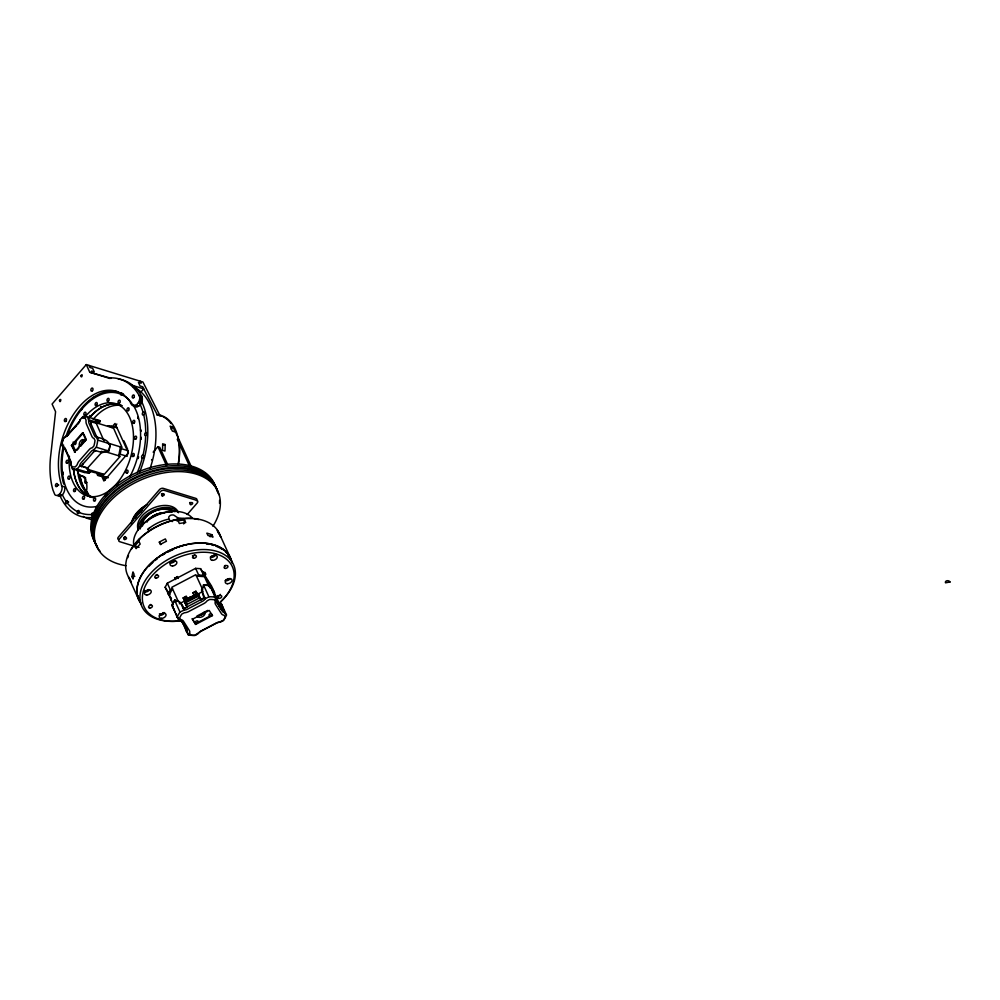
<?xml version="1.0" encoding="UTF-8"?>
<svg xmlns="http://www.w3.org/2000/svg" width="1000" height="1000" viewBox="0 0 1000 1000"><rect width="100%" height="100%" fill="white"/><g stroke="black" fill="none" stroke-linecap="round" stroke-linejoin="round"><path stroke-width="1.5" d="M88.387 471.838C92.05 469.988 82.4 465.462 79.55 466.225L77.038 469.075A27.088 16.95 -72.9 0 1 72.35 468.85L71.15 465.062A4.75 2.975 -72.9 0 0 70.825 462.337L65.438 450.112A4.75 2.975 -72.9 0 0 64.4 448.888L63.45 448.65L62.112 445.625L62.45 443.25M72.35 468.85L84.75 472.663L89.8 472.537L89.5 470.613L88.413 470.962L88.012 468.125L81.2 465.8M97.837 423.263C97.975 421.8 100.438 419.913 97.75 422.45M145.662 435.65L145.625 436.788A66.612 41.688 -72.9 0 1 143.05 455.025L143.225 455.087A1.613 1.013 -72.9 0 1 142.363 458.175L142.1 458.113A1.613 1.013 -72.9 0 1 142.975 455.025L143.05 455.025M201.525 590.25C201.9 586.375 204.762 585.75 203.312 587.837M98.275 422.45L98.075 421.613M93.6 514.45L93.65 514.05A1.613 1.013 -72.9 0 0 91.538 514.4L91.5 514.8A1.613 1.013 -72.9 0 0 93.488 514.862M201.55 589.75L205.125 598.8L204.363 599.888A4.75 3.025 -24.5 0 1 202.575 601.237L187.338 609.237A4.75 3.025 -24.5 0 1 184.425 610.037L179.963 612L177.887 615.487L177.15 617.225L178.612 619.538L179.875 619.763A4.75 3.025 -24.5 0 1 181.15 620.725L187.062 630.062A4.75 3.025 -24.5 0 1 187.175 632.1L188.375 634.963A27.088 17.262 -24.5 0 0 194.75 635.375L199.275 632.312A4.75 3.025 -24.5 0 1 201.075 630.962L216.312 622.962A4.75 3.025 -24.5 0 1 219.225 622.15L223.688 620.188A27.088 17.262 -24.5 0 0 226.488 614.963L221.175 603.3L219.237 603.212L220.062 604.513C222.662 601.5 222.925 613.112 226.488 614.963M160.012 415.7L142.925 382.025L86.275 364.6L52.088 404.062L55.587 411.725L50.938 453.663A72.962 45.663 -72.9 0 0 52.925 489.975L54.862 494.725A6.425 4.025 -72.9 0 0 59.462 494.162A6.425 4.025 -72.9 0 0 62.112 487.688L60.987 483.25A60.263 37.725 -72.9 0 1 78.775 407.3A60.263 37.725 -72.9 0 1 130 401.525C132.725 411.175 142.463 401.55 139.113 395.425A72.962 45.663 -72.9 0 0 111.938 377.887L110.087 377.962M132.3 405.05C138.062 410.087 144.35 402.062 141.825 396.262A72.962 45.663 -72.9 0 0 118.287 379M77.925 423.8A6.65 4.162 -72.9 0 0 79.887 420.075L82.837 416.637A27.088 16.95 -72.9 0 1 87.513 416.863L88.725 420.637A4.75 2.975 -72.9 0 0 89.038 423.363L94.438 435.6A4.75 2.975 -72.9 0 0 95.475 436.825L96.412 437.062L97.75 440.087L110.15 443.9L109.812 446.287L108.713 451.05L96.312 447.238L93.3 450.087A4.75 2.975 -72.9 0 0 91.275 451.325L81.125 462.825A4.75 2.975 -72.9 0 0 79.975 464.725L79.55 466.225M183.162 622.65L188.375 634.963M120.125 454.175L121.237 448.638L120.475 446.912L118.7 455.788L120.125 454.175L127.2 456.35M127.475 454.963L128.312 450.812L121.237 448.638M183.7 523.925L184.525 519.95A50.362 32.1 -24.5 0 0 178.125 520.837L179.338 523.513A50.362 32.1 -24.5 0 1 185.738 522.612L184.525 519.95M225.025 612.65L223.762 612.425A4.75 3.025 -24.5 0 1 222.5 611.475L216.588 602.125A4.75 3.025 -24.5 0 1 216.462 600.087L209.963 585.562L203.363 585.163L203.9 587.325M80.325 419.487L79.887 420.975A4.75 2.975 -72.9 0 1 78.75 422.887L67.763 435.3A6.65 4.162 -72.9 0 1 64.912 437.025L64.912 437.025M177.062 521.025L177.587 517.675L173.675 515.037A4.838 3.325 14.3 0 0 170.238 515.438C166.938 517.112 169.35 521.613 172.5 521.538M62.938 440.85L63.55 438.475M142.262 458.15L142.012 459.075A66.612 41.688 -72.9 0 1 137.162 472.85M202.188 589.7C201.75 589.15 202.638 597.275 204.737 597.625L204.225 596.8A4.75 3.025 -24.5 0 1 201.663 599.237L186.425 607.238A4.75 3.025 -24.5 0 1 182.825 608.025L183.337 608.85L180.637 602.987L178.475 601.638M83.925 471.587L83.663 472.287M87.513 416.863L99.913 420.675L99.688 422.587L97.888 422.688M88.5 470.712L88.6 468.975M219.988 604.525L221.287 607.288M58.5 485.087L58.325 485.462A1.613 1.013 -72.9 0 1 58.637 484.888M186.775 598.913L187.5 600.262M187 600.163L186.388 599.075M188.238 598.513L189.125 599.05M190.825 598.162L189.788 597.288L190.525 598.625M192.613 597.587L191.637 596.725M194.9 594.6L195.7 595.962M168.175 593.913L170.362 589.862L172.488 588.737L169.013 595.225L165.138 587.25L167.325 583.2L195.613 568.35L200.55 568.675L211.525 586.013L214.562 592.675L213.725 591.362M147.037 521.85L147.55 521.087L147.137 521.663M68.7 502.038L66.112 501.012A1.613 1.013 -72.9 0 1 67.375 502.95L67.15 503.275A1.613 1.013 -72.9 0 1 65.888 501.325L65.325 500.213A66.612 41.688 -72.9 0 1 62.35 494.712M148.088 520.325C152.05 515.513 158.375 512.65 164.613 512.913C158.287 512.65 151.888 515.588 147.925 520.513M81.325 410.075L82.45 408.6M177.15 617.225L172.138 605.175A26.612 16.962 -24.5 0 1 174.875 600.1L176.525 600.775L176.412 601.638M209.537 587.712L210.413 586.562L216.737 599.538M140.675 392.325L143.7 388.85L142.762 386.8L140.05 385.975L138.425 382.388L141.137 383.225L140.2 381.188M111.95 426.987L115.013 423.462L128.375 452.788L103.912 481.012L102 476.825M113.787 427.562L116.85 424.025M153.15 452.175L157.912 446.675L159.75 447.25L167.65 464.575M187.2 514.538L197.237 502.962A2.85 1.812 -24.5 0 0 196.775 500.387L164.188 490.363A2.85 1.812 -24.5 0 0 160.4 491.637L119.262 539.113A2.85 1.812 -24.5 0 0 119.712 541.688L134.525 546.25M171.1 429.15L172.963 427.05L170.125 426.175A50.362 31.525 -72.9 0 1 172.262 431.025L175.1 431.9A50.362 31.525 -72.9 0 0 172.963 427.05M70.037 432.05L79.212 421.662M71.438 445.387L82.625 432.713L83.338 432.925L72.15 445.6L75.113 452.337L71.438 445.387L72.15 445.6M74.412 452.125L85.6 439.45L82.625 432.713M76.975 450.225L78.85 448.113M80.712 446.012L86.3 439.675L83.925 434.275M97.65 438.725L98.55 437.713A4.75 2.975 -72.9 0 1 96.562 436.25M81.888 465.275L94.787 450.675M86.7 469L102.413 451.613L101.337 451.463L102.137 451.6M97.638 475.35L101.275 475.525L102.688 473.913L96.888 473.638L97.638 475.35L107.137 477.65M210.125 536.8L211.925 534.775A50.362 32.1 -24.5 0 0 206.875 533.15L207.938 535.475A50.362 32.1 -24.5 0 1 212.987 537.1L211.925 534.775M171.838 605.562A27.088 17.262 -24.5 0 1 174.65 600.337L174.875 600.1M88.537 401.775L89.787 400.575M107.6 450.763L107.188 450.562M148.975 531.512L147.963 529.288L149.713 527.837A32.7 20.838 -24.5 0 1 166.65 519.612L168.863 519.125M147.963 529.288L149.713 527.837M92.325 398.325L93.513 397.375M107.15 451.15L102.387 452.638L93.8 450.075M203.588 575.325L198.65 575.013L196.513 576.138L204.412 576.638L200.55 568.675M186.663 604.438L183.125 597.9L186.137 596.312L187.85 599.125L186.137 596.312M195.775 591.95L192.85 592.8L195.875 591.213L198.575 595.475M195.875 591.213L198.875 597.663L196.825 594.425L184.9 600.675L183.688 598.013L186.287 596.65M184.7 597.762C182.662 598.312 187.15 598.375 186.262 600.225M187.7 598.787L194.562 595.6L192.85 592.8M179.35 603.775L188.688 598.875M192.688 596.775L203.075 591.325M184.638 601.237L197.387 594.538L199.412 597.737M195.087 592.712L196.65 595.188L197.488 594.75M185.238 601.462L197.312 595.125L197.625 595.788L185.538 602.137L185.238 601.462L186.863 604.038M184.788 608.35L187.2 607.075L185.025 603.088L198.787 595.862L200.087 597.925M185.9 605.025L199.662 597.8L200.963 599.85L204.6 597.95M205.125 598.8L208.9 596.812A27.088 17.262 -24.5 0 1 215.275 597.225M196.9 616.075L207.7 610.413M192.1 618.6L195.362 623.737L212.15 614.925L212.45 615.6L195.662 624.412L192.413 619.263L209.2 610.45L212.45 615.6M222.775 611.362L224.125 610.65A4.75 3.025 -24.5 0 1 221.588 609.475L215.675 600.125A4.75 3.025 -24.5 0 1 215.463 599.675M183.738 610.025C184.525 606.438 177.963 598.162 175.725 601.487M175.175 601.312L175.625 601.15M162.688 445.375L165.113 444.562A50.362 31.525 -72.9 0 1 164.95 451.05L162.475 450.288A50.362 31.525 -72.9 0 0 162.638 443.8L165.113 444.562M108.588 443.738C108.6 439.762 99.325 437.738 96.412 437.062M110.15 443.9L108.55 444.412M97.25 423.475L90.075 421.55L90.975 420.538A4.75 2.975 -72.9 0 0 91.163 424.025M132.012 576.712A50.362 32.1 -24.5 0 1 133 571.912L134.062 574.25A50.362 32.1 -24.5 0 0 133.075 579.05L132.012 576.712L134.85 576.312M93.625 514.288L94.25 514.212M173 606.475L172.3 606.562L175.275 612.2M95.225 420.45L99.913 420.675M88.15 470.712L89.5 470.613M209.963 585.562L209.55 585.55A26.612 16.962 -24.5 0 0 203.363 585.163M116.888 427.663L107.6 425.75L113.263 427.5M101.35 474.25L88.2 470.975M88.85 419.888L97.225 422.413M96.65 423.5L96.388 423.462M97.35 422.525L99.188 422.938M186.912 632.663L183.363 624.075M96.988 421.675A25.425 15.913 -72.9 0 1 98.188 421.887L98.663 422.775M86.275 364.6L89.775 372.262L111.35 378.387M89.775 372.262L110.05 378.5M131.988 385.25L143.7 388.85L157.3 414.862M139.113 395.425L141.825 396.262M139.512 396.737L142.225 397.562M139.637 398.237L142.35 399.075M139.462 399.85L142.175 400.688M139.012 401.45L141.725 402.287M138.312 402.938L141.037 403.775M136.387 405.175L139.1 406.012M135.287 405.763L138 406.6M133.175 405.7L136.9 406.775M82.837 416.637L85.662 417.512M96 422.725L113.537 428.113L122.037 447.4L107.413 442.9M85.6 439.45L86.3 439.675M104.175 451.325L120.25 456.262L104.25 474.387L88.162 469.45M63.45 448.65L65.575 449.3M101.275 475.525L108.35 477.7M77.038 469.075L89.438 472.887M77.463 471.175L79.275 475.138L81.112 475.712A16.663 10.425 -72.9 0 1 85.775 478.1M61.962 486.125L64.675 486.95L64.825 488.525A6.425 4.025 -72.9 0 1 62.188 495A6.425 4.025 -72.9 0 1 57.575 495.55M59.462 494.162L62.188 495M80.013 512.425L76.25 511.012A66.612 41.688 -72.9 0 1 67.925 503.812L67.312 503.038M107.3 450.562L108.787 451.062A26.612 16.65 -72.9 0 0 110.188 444.113M134.9 546L136.113 548.663A50.362 32.1 -24.5 0 1 140.175 544.062L138.963 541.4A50.362 32.1 -24.5 0 0 134.9 546L139.088 547.337M79.125 512.45L79.812 512.737A66.612 41.688 -72.9 0 0 91.512 514.513M180.325 602.6L180.825 603.325M134.6 405.238L135.025 405.887M214.363 596.562L221.412 607.712M215.525 600.075L221.788 609.987M199.05 595.15L198.238 593.862L200.963 599.85M195.212 594.438L196.012 595.8M193.512 595.325L194.312 596.688M159.325 542.112L160.387 544.45A50.362 32.1 -24.5 0 1 166.438 541.275L165.362 538.938A50.362 32.1 -24.5 0 0 159.325 542.112L160.875 544.575M193.2 595.5L194 596.862M191.488 596.388L192.3 597.75M190.912 598.475L190.175 597.137M189.788 597.288L190.588 598.65M188.088 598.175L188.825 599.525M188.05 598.25L188.888 599.538M183.688 598.013L185.575 601M183.125 597.9L185.15 601.1M185.025 603.088L186.325 605.15M165.138 587.25L169.85 594.688M171.438 598.663L168.337 593.75L173.35 604.763M180.9 619.9L186.388 628.562M173.925 609.475L173.637 608.925L174.375 610.337M175.275 431.45L191.287 466.6M177.275 439.312L189.45 466.037M230.15 557.325L219.6 534.175A50.362 32.1 -24.5 0 0 217.262 530.462L218.475 533.125A50.362 32.1 -24.5 0 1 220.825 536.838M157.912 446.675L166.412 465.337M220.588 606.4L213.062 589.9L203.75 575.175L208.762 586.175M222.162 610L219.7 604.412M203.588 585.15L208.9 596.812M195.613 568.35L198.65 575.013M202.738 589.8L195.837 574.675L171.825 587.275L178.088 601.025M198.787 595.862L199.662 597.8M195.613 591.763L196.825 594.425M89 365.438L89.925 367.488L92.638 368.312L94.275 371.887L91.55 371.062L92.487 373.1M195.362 623.737L195.662 624.412M184.475 601.087L187.2 607.075M167.325 583.2L170.362 589.862M174.65 600.337L179.963 612M175.875 613.525L178.612 619.538M103.212 476L105.113 480.188M139.113 600.425L128.475 577.062A50.362 32.1 -24.5 0 0 130.812 580.775M88.45 495.288L86.562 491.15A16.663 10.425 -72.9 0 0 79.275 475.138M123.938 440.875L127.688 449.387M111.225 425.925L111.988 427.638M95.862 422.425L104 440.875M90.738 423.312L97 437.5M72.575 444.35L75.487 450.95M143.025 412.275L142.637 410.962A66.612 41.688 -72.9 0 0 139.588 403.312M143.713 414.862L143.988 416.025A66.612 41.688 -72.9 0 1 145.7 430.863L145.712 432.625M63.425 480.175L63.15 478.425M178.088 519.412L177.8 518.125L179.887 518.112A32.7 20.838 -24.5 0 1 183.888 518.612M62.713 474.663L62.575 472.825M120.75 392.725A60.263 37.725 -72.9 0 1 123.438 393.988M63.712 484.087A60.263 37.725 -72.9 0 1 63.55 444.975M66.162 435.887A60.263 37.725 -72.9 0 1 117.925 391.812M163.125 416.775A45.613 28.55 -72.9 0 1 171.05 423.55M157.125 415.112A45.613 28.55 -72.9 0 1 159.6 415.525M157.762 414.963A45.613 28.55 -72.9 0 1 161.287 416.2M87 493.512A50.362 31.525 -72.9 0 1 79.963 476.112M88.413 493.713A48.463 30.337 -72.9 0 1 79.887 475.438M87.062 482.362A2.037 1.275 -72.9 0 1 84.938 482.675A2.037 1.275 -72.9 0 1 85.825 479.562M157.113 414.538A50.362 31.525 -72.9 0 1 178.125 464.125M177.65 436.65A48.463 30.337 -72.9 0 1 178.438 463.925M81.487 443.6A5.7 3.562 -72.9 0 1 83.125 440.6M79.513 446.512A4.275 2.675 -72.9 0 1 80.975 440.475A4.275 2.675 -72.9 0 1 84.763 441.425M81.275 445.562A4.275 2.675 -72.9 0 1 84.438 440.288M81.625 417.987A25.188 15.762 -72.9 0 1 85.188 418.15L86.062 420.363A6.65 4.162 -72.9 0 0 86.512 424.2L91.9 436.438A6.65 4.162 -72.9 0 0 94 438.4L95.013 440.45A25.188 15.762 -72.9 0 1 93.925 445.887L92.238 447.8A6.65 4.162 -72.9 0 0 89.262 449.538L79.112 461.037A6.65 4.162 -72.9 0 0 77.138 464.762L75.412 466.85A25.188 15.762 -72.9 0 1 71.85 466.688L70.975 464.475A6.65 4.162 -72.9 0 0 70.525 460.637L65.138 448.4A6.65 4.162 -72.9 0 0 63.025 446.438L62.025 444.387A25.188 15.762 -72.9 0 1 63.113 438.95L66.562 435.625A4.75 2.975 -72.9 0 0 68.587 434.387M81.675 466.875A4.75 2.975 -72.9 0 1 83.25 463.475M93.4 451.975A4.75 2.975 -72.9 0 1 95.925 450.737M73.213 441.987A1.425 0.887 -72.9 0 1 73.138 442.475M75.45 441.8A1.425 0.887 -72.9 0 1 76.013 443.188A1.425 0.887 -72.9 0 1 74.95 444.562A1.425 0.887 -72.9 0 1 74.15 443.5M83.45 433.988A1.425 0.887 -72.9 0 1 83.25 433.425M97.75 440.087A27.088 16.95 -72.9 0 1 96.312 447.238M89.8 472.537A26.612 16.65 -72.9 0 1 86.713 472.6M98.65 420.95A26.612 16.65 -72.9 0 1 100.125 421.238M89.838 471.175A25.188 15.762 -72.9 0 1 88.425 471.287M133.238 386.8A69.75 43.65 -72.9 0 1 150.137 468.3M92.225 519.7A69.75 43.65 -72.9 0 1 85.688 517.675M84.438 517.075A69.75 43.65 -72.9 0 1 83.225 516.4M63.05 474.025A69.75 43.65 -72.9 0 1 62.987 472M141.4 401.125A69.75 43.65 -72.9 0 1 139.7 471.925M92.475 517.438A69.75 43.65 -72.9 0 1 59.825 495.275M66.95 436.175A58.925 36.875 -72.9 0 1 129.15 400M130.013 400.925A58.925 36.875 -72.9 0 1 131.637 402.912M132.413 403.975A58.925 36.875 -72.9 0 1 129.863 476.725M97.513 506.262A58.925 36.875 -72.9 0 1 63.625 448.65M120.538 394.8A59.013 36.938 -72.9 0 1 124.038 395.163M151.738 459.538A1.613 1.013 -72.9 0 1 151.562 459.925M84.138 418A48.275 30.213 -72.9 0 1 131.725 423.237A48.275 30.213 -72.9 0 1 104.588 493.562A48.275 30.213 -72.9 0 1 69.4 456.213M89.925 417.125A48.275 30.213 -72.9 0 1 121.8 405.688M73.412 468.825A48.275 30.213 -72.9 0 0 92.487 497.475A48.275 30.213 -72.9 0 1 73.487 468.837M141.012 437.388A53.5 33.487 -72.9 0 1 140.988 438.975M138.475 456.85A53.5 33.487 -72.9 0 1 138.038 458.475M116.675 485.688A1.613 1.013 -72.9 0 1 118.488 484.363M105.45 496.312A1.613 1.013 -72.9 0 1 106.075 494.113A1.613 1.013 -72.9 0 1 107.463 494.475M74.713 427.337A1.613 1.013 -72.9 0 1 76.413 426.425M89.875 415.425A1.613 1.013 -72.9 0 1 89.475 416.125M100.8 406.463A1.613 1.013 -72.9 0 1 100.512 406.725M121 405.337A48.275 30.213 -72.9 0 1 121.875 405.712M89.113 418.188A48.275 30.213 -72.9 0 1 120.113 405.012M93 497.525A48.275 30.213 -72.9 0 1 77.525 470.087M93.15 419.425A48.275 30.213 -72.9 0 1 120.438 405.4M141.088 437.413A53.5 33.487 -72.9 0 1 141.062 439M138.537 456.875A53.5 33.487 -72.9 0 1 138.112 458.5M97.325 546.7A66.525 42.4 -24.5 0 1 137.988 476.188A66.525 42.4 -24.5 0 1 217.638 492.1M96.538 544.975A66.525 42.4 -24.5 0 1 137.188 474.462A66.525 42.4 -24.5 0 1 216.838 490.363M94.237 540.8A66.525 42.4 -24.5 0 1 136.4 472.725A66.525 42.4 -24.5 0 1 215.225 485.875M100.237 551.475A66.525 42.4 -24.5 0 1 137.075 479.613A66.525 42.4 -24.5 0 1 218.762 494.562M219.562 500.375A66.525 42.4 -24.5 0 1 219.525 503.413M97.662 547.438A66.525 42.4 -24.5 0 1 138.312 476.925A66.525 42.4 -24.5 0 1 217.963 492.825M126.062 565.7A66.525 42.4 -24.5 0 1 102.312 510.938A66.525 42.4 -24.5 0 1 187.575 472.225A66.525 42.4 -24.5 0 1 212.925 526.263M131.312 524.087A27.562 17.562 -24.5 0 1 146.875 504.65M124.438 537.375A1.375 0.875 -24.5 0 0 125.475 536.55A1.425 0.912 -24.5 0 1 123.737 537.513M162.775 493.512A1.425 0.912 -24.5 0 1 161.425 493.875M190.637 502.475A1.425 0.912 -24.5 0 1 189.625 502.562M150.775 604.438A2.037 1.3 -24.5 0 1 149.475 605.262M181.762 620.55A50.362 32.1 -24.5 0 1 142.787 585.1A50.362 32.1 -24.5 0 1 213.512 550.525A50.362 32.1 -24.5 0 1 221.012 601.362M180.775 620.825A48.463 30.9 -24.5 0 1 145.65 585.262A48.463 30.9 -24.5 0 1 214.225 553.425A48.463 30.9 -24.5 0 1 219.6 602.8M141.325 603.938A50.362 32.1 -24.5 0 1 170.825 550.037A50.362 32.1 -24.5 0 1 231.825 561.825M177.537 576.788A3.8 2.425 -24.5 0 1 175.4 577.913A2.85 1.812 -24.5 0 0 177.375 577.013M229.988 558.05A49.887 31.8 -24.5 0 1 230.688 559.812M140.475 601.8A49.887 31.8 -24.5 0 1 138.75 598.4M154.675 560.112A49.887 31.8 -24.5 0 1 156.925 558.325M159.262 556.613A49.887 31.8 -24.5 0 1 186.163 544.725M222.5 549.175A49.887 31.8 -24.5 0 1 224.112 550.413M225.588 551.763A49.887 31.8 -24.5 0 1 226.925 553.2M228.1 554.725A49.887 31.8 -24.5 0 1 229.125 556.35A49.887 31.8 -24.5 0 0 227.95 554.738M175.275 560.55A3.613 2.3 -24.5 0 1 169.737 562.762M173.875 560.538A2.037 1.3 -24.5 0 1 170.55 561.625M177.675 577.675A2.85 1.812 -24.5 0 1 176.5 578.425M171.337 600.163A1.663 1.062 -24.5 0 1 171.4 598.375M177.4 576.512A1.663 1.062 -24.5 0 1 174.575 577.7M175.613 579.513A1.663 1.062 -24.5 0 1 175.287 578.1A1.663 1.062 -24.5 0 1 177.362 577.225A1.663 1.062 -24.5 0 1 178.038 578.488M205 572.362A1.663 1.062 -24.5 0 1 203.6 573.95M202.862 571.975A1.663 1.062 -24.5 0 1 203.675 571.712M149.613 589.65A3.613 2.3 -24.5 0 1 144.6 591.925M148.262 589.55A2.037 1.3 -24.5 0 1 146.45 590.812A2.037 1.3 -24.5 0 1 144.688 590.375M164.6 612.562A3.613 2.3 -24.5 0 1 159.275 615.275M163.188 612.537A2.037 1.3 -24.5 0 1 161.488 614.113A2.037 1.3 -24.5 0 1 159.462 613.75M230.238 578.65A3.613 2.3 -24.5 0 1 225.1 580.562M228.8 578.638A2.037 1.3 -24.5 0 1 226.075 579.525M215.9 554.263A3.613 2.3 -24.5 0 1 213.688 556.763A3.613 2.3 -24.5 0 1 210.225 557.163M214.425 554.513A2.037 1.3 -24.5 0 1 211.3 556.163M220.4 594.388A2.037 1.3 -24.5 0 1 219.325 595.375M218.837 595.588A2.037 1.3 -24.5 0 1 217.413 595.65M225.525 565.4A2.037 1.3 -24.5 0 1 224.525 565.725M194.75 554.637A2.037 1.3 -24.5 0 1 192.463 555.6M156.975 574.462A2.037 1.3 -24.5 0 1 155.675 575.288M203.612 573.638A1.663 1.062 -24.5 0 1 205.725 573.9A1.663 1.062 -24.5 0 1 204.363 575.612M131.163 582.25A50.362 32.1 -24.5 0 1 129.688 579.725M129.975 579.138A50.362 32.1 -24.5 0 1 159.075 525.55A50.362 32.1 -24.5 0 1 220.35 536.362M127.825 557.663A48.463 30.9 -24.5 0 1 128.475 555.538M131.425 549.163A48.463 30.9 -24.5 0 1 191.425 518.5M193.975 518.737A48.463 30.9 -24.5 0 1 198.825 519.587M141.175 603.725A50.362 32.1 -24.5 0 1 171.663 549.5A50.362 32.1 -24.5 0 1 231.988 562.863M140.05 601.213A49.887 31.8 -24.5 0 1 139.2 599.462M138.525 597.65A49.887 31.8 -24.5 0 1 138.012 595.763M148.875 566.337A49.887 31.8 -24.5 0 1 152.887 562.4M155.062 560.525A49.887 31.8 -24.5 0 1 157.363 558.713M162.25 555.325A49.887 31.8 -24.5 0 1 164.825 553.763M167.475 552.288A49.887 31.8 -24.5 0 1 172.963 549.663M206.588 543.987A49.887 31.8 -24.5 0 1 209.1 544.362M211.525 544.862A49.887 31.8 -24.5 0 1 213.863 545.487M216.075 546.237A49.887 31.8 -24.5 0 1 222 549.225M202.6 614.2A5.7 3.638 -24.5 0 1 200.375 615.3M204.45 612A4.275 2.725 -24.5 0 1 202.875 616.375A4.275 2.725 -24.5 0 1 197.325 616.512M203.875 612.438A4.275 2.725 -24.5 0 1 199.412 615.388M177.7 617.537A4.75 3.025 -24.5 0 1 178.363 617.612M186.15 628.062A4.75 3.025 -24.5 0 1 186 630.662M215.55 598.088A4.75 3.025 -24.5 0 1 215.825 597.537M196.525 622.863A1.425 0.912 -24.5 0 1 195.512 621.763A1.425 0.912 -24.5 0 1 197.638 620.925A1.425 0.912 -24.5 0 1 197.438 622.513M209.537 615.662A1.425 0.912 -24.5 0 1 209.587 614.125A1.425 0.912 -24.5 0 1 211.65 614.038M220.575 603.025A26.612 16.962 -24.5 0 1 219.875 604.7M175 601.875A25.188 16.05 -24.5 0 1 175.987 600.35M134.213 546.875A32.7 20.838 -24.5 0 1 154.725 516.275A32.7 20.838 -24.5 0 1 192.662 518.5M132.738 520.438A26.612 16.962 -24.5 0 1 145.4 505.825M135.2 518.475A24.712 15.75 -24.5 0 1 142.175 509.7M140.875 511.938A14.25 9.087 -24.5 0 1 141.6 510.387M142.55 525.9A16.625 10.6 -24.5 0 1 153.65 511.488A16.625 10.6 -24.5 0 1 172.025 512.175M171.112 510.175A16.625 10.6 -24.5 0 1 171.775 510.95M138.3 529.975A21.862 13.938 -24.5 0 1 153.138 508.062A21.862 13.938 -24.5 0 1 178.438 512.712M139.637 528.062A19.963 12.725 -24.5 0 1 139.4 526.875M138.525 529.438A21.862 13.938 -24.5 0 1 154.05 510.062A21.862 13.938 -24.5 0 1 178.125 512.4M140.312 528.875A19.963 12.725 -24.5 0 1 152.8 511.975A19.963 12.725 -24.5 0 1 174.762 511.562M196.525 500.712A2.85 1.812 -24.5 0 0 195.863 498.387L163.275 488.363A2.85 1.812 -24.5 0 0 159.488 489.637L118.35 537.112A2.85 1.812 -24.5 0 0 118.812 539.7M140.013 528.462A26.612 16.962 -24.5 0 1 171.325 511.725M80.862 375.675C81.575 379.812 83.45 372.1 80.862 375.675M59.462 400.375C60.138 404.525 62.075 396.838 59.462 400.375M77.337 511.475L77.213 511.875A1.613 1.013 -72.9 0 0 79.075 512.612L79.212 512.212A1.613 1.013 -72.9 0 0 77.337 511.475M189.513 633.387L190.438 635.062A25.188 16.05 -24.5 0 0 195.275 635.375L197.9 633.913A6.65 4.237 -24.5 0 1 201.025 631.263L216.275 623.263A6.65 4.237 -24.5 0 1 220.362 622.125L223.062 620.788A25.188 16.05 -24.5 0 0 225.2 616.825L224.062 615.25A6.65 4.237 -24.5 0 1 221.425 613.688L215.512 604.338A6.65 4.237 -24.5 0 1 215.35 601.475L214.425 599.788A25.188 16.05 -24.5 0 0 209.587 599.475L206.962 600.938A6.65 4.237 -24.5 0 1 203.837 603.6L188.588 611.6A6.65 4.237 -24.5 0 1 184.5 612.725L181.8 614.062A25.188 16.05 -24.5 0 0 179.662 618.038L180.8 619.612A6.65 4.237 -24.5 0 1 183.438 621.175L189.35 630.513A6.65 4.237 -24.5 0 1 189.513 633.387M139.662 538.862L138.688 540.55L139.662 538.862M143.125 412.175L142.863 412.413A1.613 1.013 -72.9 0 0 143.637 414.925L143.9 414.675A1.613 1.013 -72.9 0 0 143.125 412.175M145.912 432.562L145.638 432.65A1.613 1.013 -72.9 0 0 145.488 435.7L145.762 435.625A1.613 1.013 -72.9 0 0 145.912 432.562M950 582L945.512 582.812A2.375 1.7 7.3 0 1 947 580.75A2.375 1.7 7.3 0 1 950 582M133.837 397.562A1.613 1.013 -72.9 0 0 133.787 394.963A1.613 1.013 -72.9 0 0 132.2 396.95A1.613 1.013 -72.9 0 0 133.837 397.562M92.487 390.7A1.613 1.013 -72.9 0 0 92.438 388.088A1.613 1.013 -72.9 0 0 90.85 390.075A1.613 1.013 -72.9 0 0 92.487 390.7M65.812 421.337A1.613 1.013 -72.9 0 0 66.112 418.625A1.613 1.013 -72.9 0 0 64.362 420.225A1.613 1.013 -72.9 0 0 65.812 421.337M56.925 486.337A1.613 1.013 -72.9 0 0 57.188 483.638A1.613 1.013 -72.9 0 0 55.462 485.288A1.613 1.013 -72.9 0 0 56.925 486.337M138.112 418.537A53.5 33.487 -72.9 0 0 137.662 417.275A53.5 33.487 -72.9 0 1 138.188 418.562M140.738 431.2A53.5 33.487 -72.9 0 0 140.588 429.7A53.5 33.487 -72.9 0 1 140.812 431.225M95.138 500.65A1.613 1.013 -72.9 0 0 95.087 498.038A1.613 1.013 -72.9 0 0 93.5 500.025A1.613 1.013 -72.9 0 0 95.138 500.65M83.95 498.95A1.613 1.013 -72.9 0 0 84.15 496.262A1.613 1.013 -72.9 0 0 82.45 497.975A1.613 1.013 -72.9 0 0 83.95 498.95M75.113 491.238A1.613 1.013 -72.9 0 0 75.163 488.587A1.613 1.013 -72.9 0 0 73.525 490.475A1.613 1.013 -72.9 0 0 75.113 491.238M69.425 478.738A1.613 1.013 -72.9 0 0 69.463 476.1A1.613 1.013 -72.9 0 0 67.825 477.987A1.613 1.013 -72.9 0 0 69.425 478.738M67.575 462.95A1.613 1.013 -72.9 0 0 67.737 460.275A1.613 1.013 -72.9 0 0 66.05 462.025A1.613 1.013 -72.9 0 0 67.575 462.95M85.425 414.888A1.613 1.013 -72.9 0 0 85.475 412.238A1.613 1.013 -72.9 0 0 83.837 414.125A1.613 1.013 -72.9 0 0 85.425 414.888M96.675 405.225A1.613 1.013 -72.9 0 0 96.75 402.575A1.613 1.013 -72.9 0 0 95.1 404.425A1.613 1.013 -72.9 0 0 96.675 405.225M108.537 401.062A1.613 1.013 -72.9 0 0 108.625 398.4A1.613 1.013 -72.9 0 0 106.975 400.238A1.613 1.013 -72.9 0 0 108.537 401.062M119.588 402.912A1.613 1.013 -72.9 0 0 119.712 400.25A1.613 1.013 -72.9 0 0 118.038 402.05A1.613 1.013 -72.9 0 0 119.588 402.912M128.537 410.5A1.613 1.013 -72.9 0 0 128.588 407.85A1.613 1.013 -72.9 0 0 126.95 409.738A1.613 1.013 -72.9 0 0 128.537 410.5M134.162 423.05A1.6 1 -72.9 0 0 134.338 420.4A1.6 1 -72.9 0 0 132.662 422.125A1.6 1 -72.9 0 0 134.162 423.05M136.012 438.862A1.613 1.013 -72.9 0 0 136.075 436.213A1.613 1.013 -72.9 0 0 134.425 438.088A1.613 1.013 -72.9 0 0 136.012 438.862M133.7 456.138A1.613 1.013 -72.9 0 0 133.713 453.5A1.613 1.013 -72.9 0 0 132.088 455.438A1.613 1.013 -72.9 0 0 133.7 456.138M127.5 472.825A1.613 1.013 -72.9 0 0 127.55 470.188A1.613 1.013 -72.9 0 0 125.913 472.075A1.613 1.013 -72.9 0 0 127.5 472.825M149.7 608.075A2.037 1.3 -24.5 0 0 152.4 605.988A2.037 1.3 -24.5 0 0 149.338 605.8A2.037 1.3 -24.5 0 0 149.7 608.075M172.587 565.988A3.613 2.3 -24.5 0 0 176.775 561.962A3.613 2.3 -24.5 0 0 171.05 562.3A3.613 2.3 -24.5 0 0 172.587 565.988M146.85 595A3.613 2.3 -24.5 0 0 151.188 591.05A3.613 2.3 -24.5 0 0 145.525 591.237A3.613 2.3 -24.5 0 0 146.85 595M161.513 618.375A3.613 2.3 -24.5 0 0 166 614.5A3.613 2.3 -24.5 0 0 160.4 614.525A3.613 2.3 -24.5 0 0 161.513 618.375M227.312 583.725A3.613 2.3 -24.5 0 0 232.062 580.025A3.613 2.3 -24.5 0 0 226.612 579.712A3.613 2.3 -24.5 0 0 227.312 583.725M219.062 598.387A2.037 1.3 -24.5 0 0 221.762 596.312A2.037 1.3 -24.5 0 0 218.7 596.112A2.037 1.3 -24.5 0 0 219.062 598.387M193.675 558.263A2.037 1.3 -24.5 0 0 196.388 556.188A2.037 1.3 -24.5 0 0 193.312 555.988A2.037 1.3 -24.5 0 0 193.675 558.263M155.9 578.1A2.037 1.3 -24.5 0 0 158.6 576.013A2.037 1.3 -24.5 0 0 155.538 575.825A2.037 1.3 -24.5 0 0 155.9 578.1M212.413 560.337A3.613 2.3 -24.5 0 0 217.288 556.737A3.613 2.3 -24.5 0 0 211.938 556.263A3.613 2.3 -24.5 0 0 212.413 560.337M225.263 568.413A2.037 1.3 -24.5 0 0 227.963 566.337A2.037 1.3 -24.5 0 0 224.9 566.138A2.037 1.3 -24.5 0 0 225.263 568.413M190.85 504.6A1.425 0.912 -24.5 0 0 192.65 503.088A1.425 0.912 -24.5 0 0 190.45 503.062A1.425 0.912 -24.5 0 0 190.85 504.6M162.338 495.875A1.425 0.912 -24.5 0 0 164.325 494.5A1.425 0.912 -24.5 0 0 162.275 494.225A1.425 0.912 -24.5 0 0 162.338 495.875M124.65 539.513A1.425 0.912 -24.5 0 0 126.525 538.05A1.425 0.912 -24.5 0 0 124.362 537.938A1.425 0.912 -24.5 0 0 124.65 539.513"/></g></svg>
